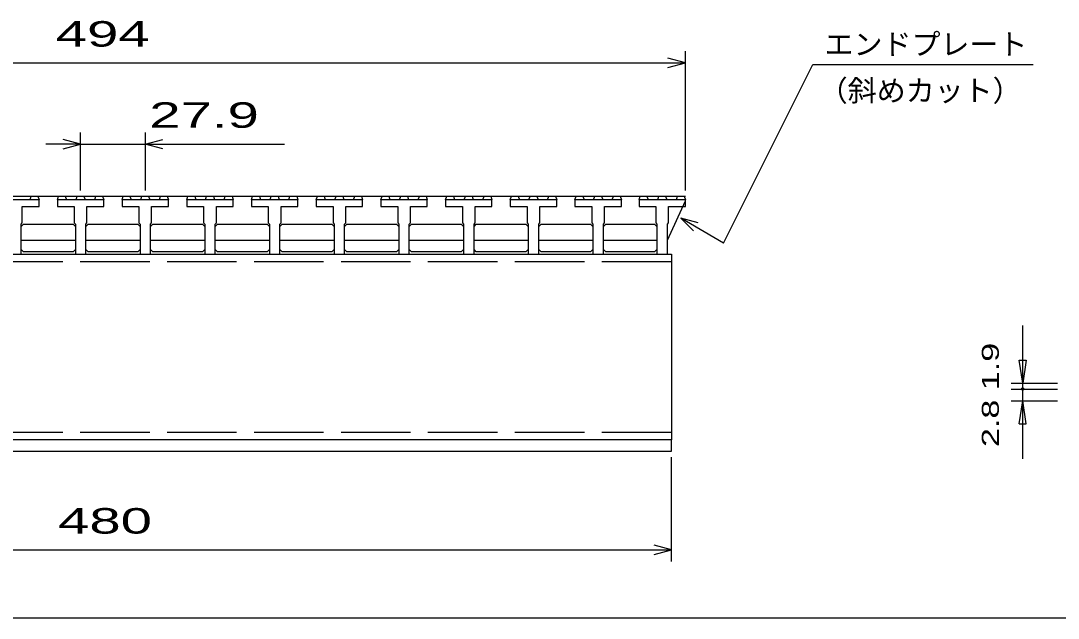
# Model space of a CAD drawing. Units: millimetres, scale not verified. Extents: x -910 to 866, y -641 to 527.
# Drawn here: x -500.1 to -52.7, y -573.2 to -315.6 of the extents above; entities that cross this region are included whole.
import ezdxf
from ezdxf.enums import TextEntityAlignment as Align

# ---------------------------------------------------------------- set-up
doc = ezdxf.new("R2010")
doc.units = ezdxf.units.MM
doc.header["$LTSCALE"] = 5
doc.linetypes.add('DASHED', pattern=[7.5, 6, -1.5])
for name, color, linetype, lineweight in [('0_2', 150, 'Continuous', 25), ('16', 3, 'Continuous', 25), ('22', 2, 'Continuous', 25), ('32', 4, 'Continuous', 25)]:
    doc.layers.add(name, color=color, linetype=linetype, lineweight=lineweight)
doc.styles.add('ベクトル', font='')
doc.styles.get('ベクトル').set_extended_font_data('ベクトル')

msp = doc.modelspace()

# ---------------------------------------------------------------- linework, layer by layer
at = {"layer": '0_2'}
msp.add_line((865.5, -573.25), (-864.5, -573.25), dxfattribs=at)
at = {"layer": '16'}
for p, q in [((-707.5, -391.25), (-213.5, -391.25)), ((-492.2, -392.75), (-512.2, -392.75)), ((-496.1, -392.75), (-495.6, -391.25)), ((-495.6, -391.25), (-492.7, -391.25)), ((-492.7, -391.25), (-492.2, -392.75)), ((-492.2, -395.75), (-492.2, -392.75)), ((-484.3, -392.75), (-483.8, -391.25)), ((-484.3, -392.75), (-484.3, -395.75)), ((-464.3, -392.75), (-484.3, -392.75)), ((-483.8, -391.25), (-480.9, -391.25)), ((-480.9, -391.25), (-480.4, -392.75)), ((-476.25, -392.75), (-475.75, -391.25)), ((-475.75, -391.25), (-472.85, -391.25)), ((-472.85, -391.25), (-472.35, -392.75)), ((-468.2, -392.75), (-467.7, -391.25)), ((-467.7, -391.25), (-464.8, -391.25)), ((-464.8, -391.25), (-464.3, -392.75)), ((-464.3, -395.75), (-464.3, -392.75)), ((-456.4, -392.75), (-455.9, -391.25)), ((-456.4, -392.75), (-456.4, -395.75)), ((-436.4, -392.75), (-456.4, -392.75)), ((-455.9, -391.25), (-453, -391.25)), ((-453, -391.25), (-452.5, -392.75)), ((-448.35, -392.75), (-447.85, -391.25)), ((-447.85, -391.25), (-444.95, -391.25)), ((-444.95, -391.25), (-444.45, -392.75)), ((-440.3, -392.75), (-439.8, -391.25)), ((-439.8, -391.25), (-436.9, -391.25)), ((-436.9, -391.25), (-436.4, -392.75)), ((-436.4, -395.75), (-436.4, -392.75)), ((-428.5, -392.75), (-428, -391.25)), ((-428.5, -392.75), (-428.5, -395.75)), ((-408.5, -392.75), (-428.5, -392.75)), ((-428, -391.25), (-425.1, -391.25)), ((-425.1, -391.25), (-424.6, -392.75)), ((-420.45, -392.75), (-419.95, -391.25)), ((-419.95, -391.25), (-417.05, -391.25)), ((-417.05, -391.25), (-416.55, -392.75)), ((-412.4, -392.75), (-411.9, -391.25)), ((-411.9, -391.25), (-409, -391.25)), ((-409, -391.25), (-408.5, -392.75)), ((-408.5, -395.75), (-408.5, -392.75)), ((-400.6, -392.75), (-400.1, -391.25)), ((-400.6, -392.75), (-400.6, -395.75)), ((-380.6, -392.75), (-400.6, -392.75)), ((-400.1, -391.25), (-397.2, -391.25)), ((-397.2, -391.25), (-396.7, -392.75)), ((-392.55, -392.75), (-392.05, -391.25)), ((-392.05, -391.25), (-389.15, -391.25)), ((-389.15, -391.25), (-388.65, -392.75)), ((-384.5, -392.75), (-384, -391.25)), ((-384, -391.25), (-381.1, -391.25)), ((-381.1, -391.25), (-380.6, -392.75)), ((-380.6, -395.75), (-380.6, -392.75)), ((-372.7, -392.75), (-372.2, -391.25)), ((-372.7, -392.75), (-372.7, -395.75)), ((-352.7, -392.75), (-372.7, -392.75)), ((-372.2, -391.25), (-369.3, -391.25)), ((-369.3, -391.25), (-368.8, -392.75)), ((-364.65, -392.75), (-364.15, -391.25)), ((-364.15, -391.25), (-361.25, -391.25)), ((-361.25, -391.25), (-360.75, -392.75)), ((-356.6, -392.75), (-356.1, -391.25)), ((-356.1, -391.25), (-353.2, -391.25)), ((-353.2, -391.25), (-352.7, -392.75)), ((-352.7, -395.75), (-352.7, -392.75)), ((-344.8, -392.75), (-344.3, -391.25)), ((-344.8, -392.75), (-344.8, -395.75)), ((-324.8, -392.75), (-344.8, -392.75)), ((-344.3, -391.25), (-341.4, -391.25)), ((-341.4, -391.25), (-340.9, -392.75)), ((-336.75, -392.75), (-336.25, -391.25)), ((-336.25, -391.25), (-333.35, -391.25)), ((-333.35, -391.25), (-332.85, -392.75)), ((-328.7, -392.75), (-328.2, -391.25)), ((-328.2, -391.25), (-325.3, -391.25)), ((-325.3, -391.25), (-324.8, -392.75)), ((-324.8, -395.75), (-324.8, -392.75)), ((-316.9, -392.75), (-316.4, -391.25)), ((-316.9, -392.75), (-316.9, -395.75)), ((-296.9, -392.75), (-316.9, -392.75)), ((-316.4, -391.25), (-313.5, -391.25)), ((-313.5, -391.25), (-313, -392.75)), ((-308.85, -392.75), (-308.35, -391.25)), ((-308.35, -391.25), (-305.45, -391.25)), ((-305.45, -391.25), (-304.95, -392.75)), ((-300.8, -392.75), (-300.3, -391.25)), ((-300.3, -391.25), (-297.4, -391.25)), ((-297.4, -391.25), (-296.9, -392.75)), ((-296.9, -395.75), (-296.9, -392.75)), ((-289, -392.75), (-288.5, -391.25)), ((-289, -392.75), (-289, -395.75)), ((-269, -392.75), (-289, -392.75)), ((-288.5, -391.25), (-285.6, -391.25)), ((-285.6, -391.25), (-285.1, -392.75)), ((-280.95, -392.75), (-280.45, -391.25)), ((-280.45, -391.25), (-277.55, -391.25)), ((-277.55, -391.25), (-277.05, -392.75)), ((-272.9, -392.75), (-272.4, -391.25)), ((-272.4, -391.25), (-269.5, -391.25)), ((-269.5, -391.25), (-269, -392.75)), ((-269, -395.75), (-269, -392.75)), ((-261.1, -392.75), (-260.6, -391.25)), ((-261.1, -392.75), (-261.1, -395.75)), ((-241.1, -392.75), (-261.1, -392.75)), ((-260.6, -391.25), (-257.7, -391.25)), ((-257.7, -391.25), (-257.2, -392.75)), ((-253.05, -392.75), (-252.55, -391.25)), ((-252.55, -391.25), (-249.65, -391.25)), ((-249.65, -391.25), (-249.15, -392.75)), ((-245, -392.75), (-244.5, -391.25)), ((-244.5, -391.25), (-241.6, -391.25)), ((-241.6, -391.25), (-241.1, -392.75)), ((-241.1, -395.75), (-241.1, -392.75)), ((-233.5, -392.75), (-233, -391.25)), ((-233.5, -392.75), (-233.5, -395.75)), ((-213.5, -392.75), (-233.5, -392.75)), ((-233, -391.25), (-230.1, -391.25)), ((-230.1, -391.25), (-229.6, -392.75)), ((-225.45, -392.75), (-224.95, -391.25)), ((-224.95, -391.25), (-222.05, -391.25)), ((-222.05, -391.25), (-221.55, -392.75)), ((-221.25, -410.25), (-213.5, -393.25)), ((-217.4, -392.75), (-216.9, -391.25)), ((-216.9, -391.25), (-214, -391.25)), ((-214, -391.25), (-213.5, -392.75)), ((-213.5, -395.75), (-213.5, -392.75)), ((-499.45, -402.75), (-499.45, -395.75)), ((-499.45, -395.75), (-492.2, -395.75)), ((-484.3, -395.75), (-477.05, -395.75)), ((-477.05, -395.75), (-477.05, -402.75)), ((-471.55, -402.75), (-471.55, -395.75)), ((-471.55, -395.75), (-464.3, -395.75)), ((-456.4, -395.75), (-449.15, -395.75)), ((-449.15, -395.75), (-449.15, -402.75)), ((-443.65, -402.75), (-443.65, -395.75)), ((-443.65, -395.75), (-436.4, -395.75)), ((-428.5, -395.75), (-421.25, -395.75)), ((-421.25, -395.75), (-421.25, -402.75)), ((-415.75, -402.75), (-415.75, -395.75)), ((-415.75, -395.75), (-408.5, -395.75)), ((-400.6, -395.75), (-393.35, -395.75)), ((-393.35, -395.75), (-393.35, -402.75)), ((-387.85, -402.75), (-387.85, -395.75)), ((-387.85, -395.75), (-380.6, -395.75)), ((-372.7, -395.75), (-365.45, -395.75)), ((-365.45, -395.75), (-365.45, -402.75)), ((-359.95, -402.75), (-359.95, -395.75)), ((-359.95, -395.75), (-352.7, -395.75)), ((-344.8, -395.75), (-337.55, -395.75)), ((-337.55, -395.75), (-337.55, -402.75)), ((-332.05, -402.75), (-332.05, -395.75)), ((-332.05, -395.75), (-324.8, -395.75)), ((-316.9, -395.75), (-309.65, -395.75)), ((-309.65, -395.75), (-309.65, -402.75)), ((-304.15, -402.75), (-304.15, -395.75)), ((-304.15, -395.75), (-296.9, -395.75)), ((-289, -395.75), (-281.75, -395.75)), ((-281.75, -395.75), (-281.75, -402.75)), ((-276.25, -402.75), (-276.25, -395.75)), ((-276.25, -395.75), (-269, -395.75)), ((-261.1, -395.75), (-253.85, -395.75)), ((-253.85, -395.75), (-253.85, -402.75)), ((-248.35, -402.75), (-248.35, -395.75)), ((-248.35, -395.75), (-241.1, -395.75)), ((-233.5, -395.75), (-226.25, -395.75)), ((-226.25, -395.75), (-226.25, -402.75)), ((-220.75, -402.75), (-220.75, -395.75)), ((-220.75, -395.75), (-213.5, -395.75)), ((-499.95, -403.25), (-499.45, -402.75)), ((-499.95, -416.25), (-499.95, -403.25)), ((-499.95, -404.25), (-498.95, -403.25)), ((-498.95, -403.25), (-477.55, -403.25)), ((-477.55, -403.25), (-476.55, -404.25)), ((-477.05, -402.75), (-476.55, -403.25)), ((-476.55, -403.25), (-476.55, -416.25)), ((-472.05, -403.25), (-471.55, -402.75)), ((-472.05, -416.25), (-472.05, -403.25)), ((-472.05, -404.25), (-471.05, -403.25)), ((-471.05, -403.25), (-449.65, -403.25)), ((-449.65, -403.25), (-448.65, -404.25)), ((-449.15, -402.75), (-448.65, -403.25)), ((-448.65, -403.25), (-448.65, -416.25)), ((-444.15, -403.25), (-443.65, -402.75)), ((-444.15, -416.25), (-444.15, -403.25)), ((-444.15, -404.25), (-443.15, -403.25)), ((-443.15, -403.25), (-421.75, -403.25)), ((-421.75, -403.25), (-420.75, -404.25)), ((-421.25, -402.75), (-420.75, -403.25)), ((-420.75, -403.25), (-420.75, -416.25)), ((-416.25, -403.25), (-415.75, -402.75)), ((-416.25, -416.25), (-416.25, -403.25)), ((-416.25, -404.25), (-415.25, -403.25)), ((-415.25, -403.25), (-393.85, -403.25)), ((-393.85, -403.25), (-392.85, -404.25)), ((-393.35, -402.75), (-392.85, -403.25)), ((-392.85, -403.25), (-392.85, -416.25)), ((-388.35, -403.25), (-387.85, -402.75)), ((-388.35, -416.25), (-388.35, -403.25)), ((-388.35, -404.25), (-387.35, -403.25)), ((-387.35, -403.25), (-365.95, -403.25)), ((-365.95, -403.25), (-364.95, -404.25)), ((-365.45, -402.75), (-364.95, -403.25)), ((-364.95, -403.25), (-364.95, -416.25)), ((-360.45, -403.25), (-359.95, -402.75)), ((-360.45, -416.25), (-360.45, -403.25)), ((-360.45, -404.25), (-359.45, -403.25)), ((-359.45, -403.25), (-338.05, -403.25)), ((-338.05, -403.25), (-337.05, -404.25)), ((-337.55, -402.75), (-337.05, -403.25)), ((-337.05, -403.25), (-337.05, -416.25)), ((-332.55, -403.25), (-332.05, -402.75)), ((-332.55, -416.25), (-332.55, -403.25)), ((-332.55, -404.25), (-331.55, -403.25)), ((-331.55, -403.25), (-310.15, -403.25)), ((-310.15, -403.25), (-309.15, -404.25)), ((-309.65, -402.75), (-309.15, -403.25)), ((-309.15, -403.25), (-309.15, -416.25)), ((-304.65, -403.25), (-304.15, -402.75)), ((-304.65, -416.25), (-304.65, -403.25)), ((-304.65, -404.25), (-303.65, -403.25)), ((-303.65, -403.25), (-282.25, -403.25)), ((-282.25, -403.25), (-281.25, -404.25)), ((-281.75, -402.75), (-281.25, -403.25)), ((-281.25, -403.25), (-281.25, -416.25)), ((-276.75, -403.25), (-276.25, -402.75)), ((-276.75, -416.25), (-276.75, -403.25)), ((-276.75, -404.25), (-275.75, -403.25)), ((-275.75, -403.25), (-254.35, -403.25)), ((-254.35, -403.25), (-253.35, -404.25)), ((-253.85, -402.75), (-253.35, -403.25)), ((-253.35, -403.25), (-253.35, -416.25)), ((-248.85, -403.25), (-248.35, -402.75)), ((-248.85, -416.25), (-248.85, -403.25)), ((-248.85, -404.25), (-247.85, -403.25)), ((-247.85, -403.25), (-226.75, -403.25)), ((-226.75, -403.25), (-225.75, -404.25)), ((-226.25, -402.75), (-225.75, -403.25)), ((-225.75, -403.25), (-225.75, -416.25)), ((-221.25, -403.25), (-220.75, -402.75)), ((-221.25, -416.25), (-221.25, -403.25)), ((-499.95, -410.25), (-476.55, -410.25)), ((-472.05, -410.25), (-448.65, -410.25)), ((-444.15, -410.25), (-420.75, -410.25)), ((-416.25, -410.25), (-392.85, -410.25)), ((-388.35, -410.25), (-364.95, -410.25)), ((-360.45, -410.25), (-337.05, -410.25)), ((-332.55, -410.25), (-309.15, -410.25)), ((-304.65, -410.25), (-281.25, -410.25)), ((-276.75, -410.25), (-253.35, -410.25)), ((-248.85, -410.25), (-225.75, -410.25)), ((-498.95, -415.25), (-499.95, -414.25)), ((-477.55, -415.25), (-498.95, -415.25)), ((-476.55, -414.25), (-477.55, -415.25)), ((-471.05, -415.25), (-472.05, -414.25)), ((-449.65, -415.25), (-471.05, -415.25)), ((-448.65, -414.25), (-449.65, -415.25)), ((-443.15, -415.25), (-444.15, -414.25)), ((-421.75, -415.25), (-443.15, -415.25)), ((-420.75, -414.25), (-421.75, -415.25)), ((-415.25, -415.25), (-416.25, -414.25)), ((-393.85, -415.25), (-415.25, -415.25)), ((-392.85, -414.25), (-393.85, -415.25)), ((-387.35, -415.25), (-388.35, -414.25)), ((-365.95, -415.25), (-387.35, -415.25)), ((-364.95, -414.25), (-365.95, -415.25)), ((-359.45, -415.25), (-360.45, -414.25)), ((-338.05, -415.25), (-359.45, -415.25)), ((-337.05, -414.25), (-338.05, -415.25)), ((-331.55, -415.25), (-332.55, -414.25)), ((-310.15, -415.25), (-331.55, -415.25)), ((-309.15, -414.25), (-310.15, -415.25)), ((-303.65, -415.25), (-304.65, -414.25)), ((-282.25, -415.25), (-303.65, -415.25)), ((-281.25, -414.25), (-282.25, -415.25)), ((-275.75, -415.25), (-276.75, -414.25)), ((-254.35, -415.25), (-275.75, -415.25)), ((-253.35, -414.25), (-254.35, -415.25)), ((-247.85, -415.25), (-248.85, -414.25)), ((-226.75, -415.25), (-247.85, -415.25)), ((-225.75, -414.25), (-226.75, -415.25)), ((-699.5, -416.25), (-219.5, -416.25)), ((-504.45, -416.25), (-499.95, -416.25)), ((-476.55, -416.25), (-472.05, -416.25)), ((-448.65, -416.25), (-444.15, -416.25)), ((-420.75, -416.25), (-416.25, -416.25)), ((-392.85, -416.25), (-388.35, -416.25)), ((-364.95, -416.25), (-360.45, -416.25)), ((-337.05, -416.25), (-332.55, -416.25)), ((-309.15, -416.25), (-304.65, -416.25)), ((-281.25, -416.25), (-276.75, -416.25)), ((-253.35, -416.25), (-248.85, -416.25)), ((-225.75, -416.25), (-221.25, -416.25)), ((-219.5, -416.25), (-219.5, -496.25)), ((-219.5, -496.25), (-699.5, -496.25)), ((-219.5, -501.25), (-219.5, -496.25)), ((-699.5, -501.25), (-219.5, -501.25))]:
    msp.add_line(p, q, dxfattribs=at)
at = {"layer": '16', "linetype": 'DASHED'}
for p, q in [((-699.5, -419.45), (-219.5, -419.45)), ((-699.5, -493.05), (-219.5, -493.05))]:
    msp.add_line(p, q, dxfattribs=at)
at = {"layer": '22', "color": 4}
for p, q in [((-213.5, -388.75), (-213.5, -328.75)), ((-707.5, -333.75), (-213.5, -333.75)), ((-213.5, -333.75), (-221, -331.75)), ((-221, -335.75), (-213.5, -333.75)), ((-197, -411.45), (-158.5, -334.45)), ((-158.5, -334.45), (-63.5, -334.45)), ((-474.3, -368.75), (-481.8, -366.75)), ((-474.3, -388.75), (-474.3, -363.75)), ((-446.4, -363.75), (-446.4, -388.75)), ((-446.4, -368.75), (-438.9, -366.75)), ((-474.3, -368.75), (-489.3, -368.75)), ((-481.8, -370.75), (-474.3, -368.75)), ((-474.3, -368.75), (-446.4, -368.75)), ((-438.9, -370.75), (-446.4, -368.75)), ((-446.4, -368.75), (-386.4, -368.75)), ((-208, -402.75), (-215.5, -400.75)), ((-210, -406.25), (-215.5, -400.75)), ((-197, -411.45), (-215.5, -400.75)), ((-219.5, -548.75), (-219.5, -503.75)), ((-699.5, -543.75), (-219.5, -543.75)), ((-219.5, -543.75), (-227, -541.75)), ((-227, -545.75), (-219.5, -543.75))]:
    msp.add_line(p, q, dxfattribs=at)
at = {"layer": '32'}
for p, q in [((-68, -471.935), (-68, -446.935)), ((-68, -471.935), (-69.5, -461.935)), ((-69.5, -461.935), (-66.5, -461.935)), ((-66.5, -461.935), (-68, -471.935)), ((-73, -471.935), (-53, -471.935)), ((-68, -479.435), (-68, -471.935)), ((-73, -474.435), (-53, -474.435)), ((-73, -479.435), (-53, -479.435)), ((-69.5, -489.435), (-68, -479.435)), ((-66.5, -489.435), (-68, -479.435)), ((-68, -504.435), (-68, -479.435)), ((-69.5, -489.435), (-66.5, -489.435))]:
    msp.add_line(p, q, dxfattribs=at)
msp.add_circle((-68, -474.435), 0.5, dxfattribs=at)

# ---------------------------------------------------------------- texts
at = {"layer": '22', "style": 'ベクトル', "width": 1.65}
for s, p in [(' 494 ', (-491.75, -321.25)), (' 27.9 ', (-451.4, -356.25)), (' 480 ', (-490.75, -531.25))]:
    msp.add_text(s, height=11, dxfattribs=at).set_placement(p, align=Align.MIDDLE_LEFT)
at = {"layer": '22', "style": 'ベクトル'}
for s, p in [('エンドプレート', (-153.5, -325.7)), ('（斜めカット）', (-156, -345.7))]:
    msp.add_text(s, height=9.164, dxfattribs=at).set_placement(p, align=Align.MIDDLE_LEFT)
at = {"layer": '32', "color": 2, "style": 'ベクトル', "width": 1.5}
msp.add_text('2.8 1.9', height=7.331, rotation=90, dxfattribs=at).set_placement((-82, -499.435), align=Align.MIDDLE_LEFT)

doc.saveas('drawing.dxf')
